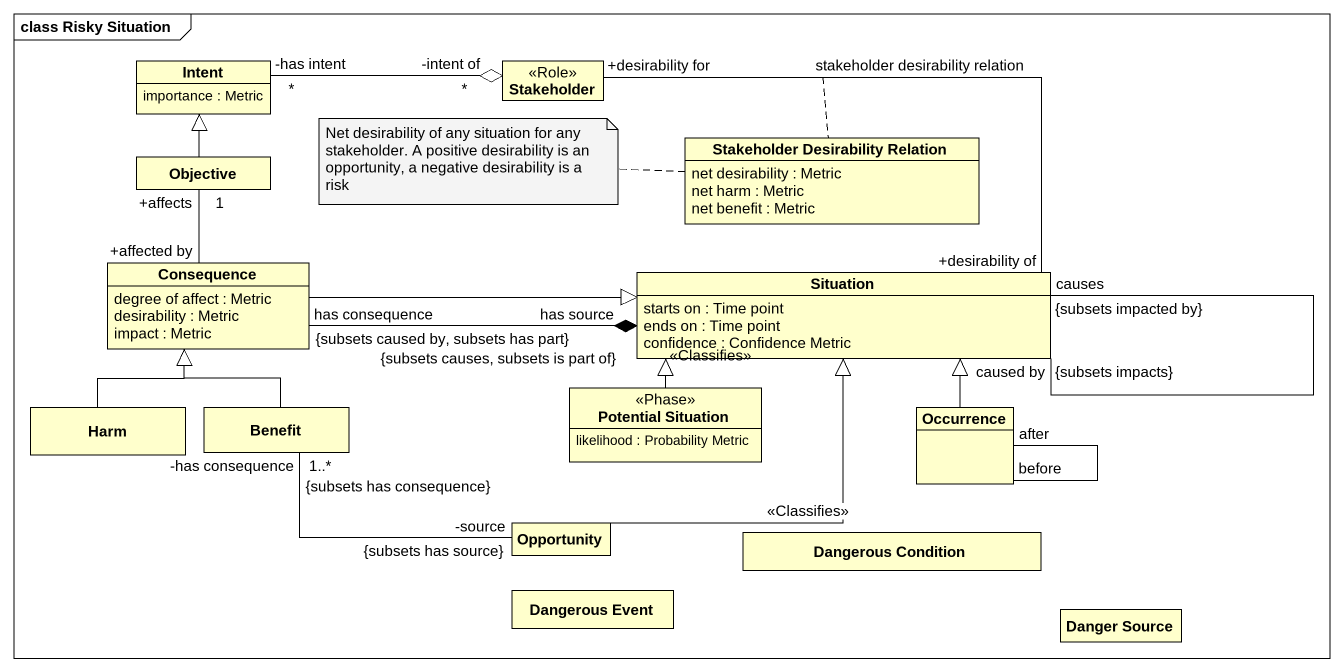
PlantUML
@startuml
mainframe class Risky Situation
hide circle
hide empty members
class Intent {
  importance : Metric
}
class Stakeholder <<Role>>
class "Stakeholder Desirability Relation" as Stakeholder_Desirability {
  net desirability : Metric
  net harm : Metric
  net benefit : Metric
}
class Objective
class Consequence {
  degree of affect : Metric
  desirability : Metric
  impact : Metric
}
class Situation {
  starts on : Time point
  ends on : Time point
  confidence : Confidence Metric
}
class "Potential Situation" as Potential_Situation <<Phase>> {
  likelihood : Probability Metric
}
class Harm
class Benefit
class Occurrence
class Opportunity
class "Dangerous Condition" as Dangerous_Condition
class "Dangerous Event" as Dangerous_Event
class "Danger Source" as Danger_Source
Stakeholder "-intent of\n*" o-left- "-has intent\n*" Intent
Stakeholder "+desirability for" -- "+desirability of" Situation : stakeholder desirability relation
(Stakeholder, Situation) .. Stakeholder_Desirability
Objective -up-|> Intent
Consequence "+affected by" -up- "+affects\n1" Objective
Consequence -right-|> Situation
Situation "has source\n{subsets causes, subsets is part of}" *-left- "has consequence\n{subsets caused by, subsets has part}" Consequence
Situation "caused by\n{subsets impacts}" -- "causes\n{subsets impacted by}" Situation
Potential_Situation -up-|> Situation : <<Classifies>>
Harm -up-|> Consequence
Benefit -up-|> Consequence
Occurrence -up-|> Situation
Occurrence "before" -- "after" Occurrence
Opportunity -up-|> Situation : <<Classifies>>
Opportunity "-source\n{subsets has source}" -left- "-has consequence\n1..*\n{subsets has consequence}" Benefit
note left of Stakeholder_Desirability : Net desirability of any situation for any stakeholder. A positive desirability is an opportunity, a negative desirability is a risk
@enduml
